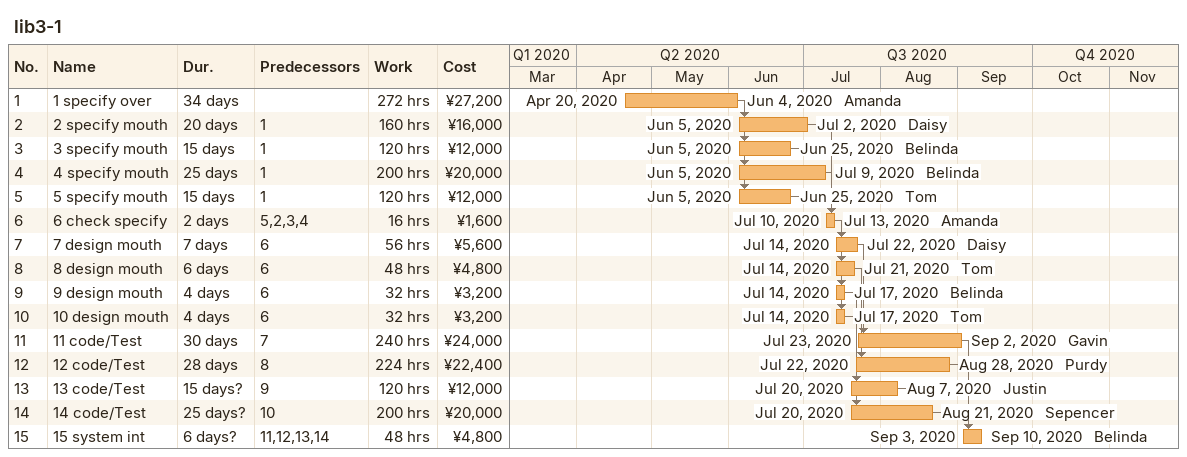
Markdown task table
lib3-1

| ID | Task | Duration | Start | Finish | Predecessors | Resources | Work (h) | Cost (¥) |
|---|---|---|---|---|---|---|---|---|
| 1 | 1 specify over | 34d | 2020-04-20 | 2020-06-04 |  | Amanda | 272 | 27200 |
| 2 | 2 specify mouth | 20d | 2020-06-05 | 2020-07-02 | 1 | Daisy | 160 | 16000 |
| 3 | 3 specify mouth | 15d | 2020-06-05 | 2020-06-25 | 1 | Belinda | 120 | 12000 |
| 4 | 4 specify mouth | 25d | 2020-06-05 | 2020-07-09 | 1 | Belinda | 200 | 20000 |
| 5 | 5 specify mouth | 15d | 2020-06-05 | 2020-06-25 | 1 | Tom | 120 | 12000 |
| 6 | 6 check specify | 2d | 2020-07-10 | 2020-07-13 | 5, 2, 3, 4 | Amanda | 16 | 1600 |
| 7 | 7 design mouth | 7d | 2020-07-14 | 2020-07-22 | 6 | Daisy | 56 | 5600 |
| 8 | 8 design mouth | 6d | 2020-07-14 | 2020-07-21 | 6 | Tom | 48 | 4800 |
| 9 | 9 design mouth | 4d | 2020-07-14 | 2020-07-17 | 6 | Belinda | 32 | 3200 |
| 10 | 10 design mouth | 4d | 2020-07-14 | 2020-07-17 | 6 | Tom | 32 | 3200 |
| 11 | 11 code/Test | 30d | 2020-07-23 | 2020-09-02 | 7 | Gavin | 240 | 24000 |
| 12 | 12 code/Test | 28d | 2020-07-22 | 2020-08-28 | 8 | Purdy | 224 | 22400 |
| 13 | 13 code/Test | 15d? | 2020-07-20 | 2020-08-07 | 9 | Justin | 120 | 12000 |
| 14 | 14 code/Test | 25d? | 2020-07-20 | 2020-08-21 | 10 | Sepencer | 200 | 20000 |
| 15 | 15 system int | 6d? | 2020-09-03 | 2020-09-10 | 11, 12, 13, 14 | Belinda | 48 | 4800 |
